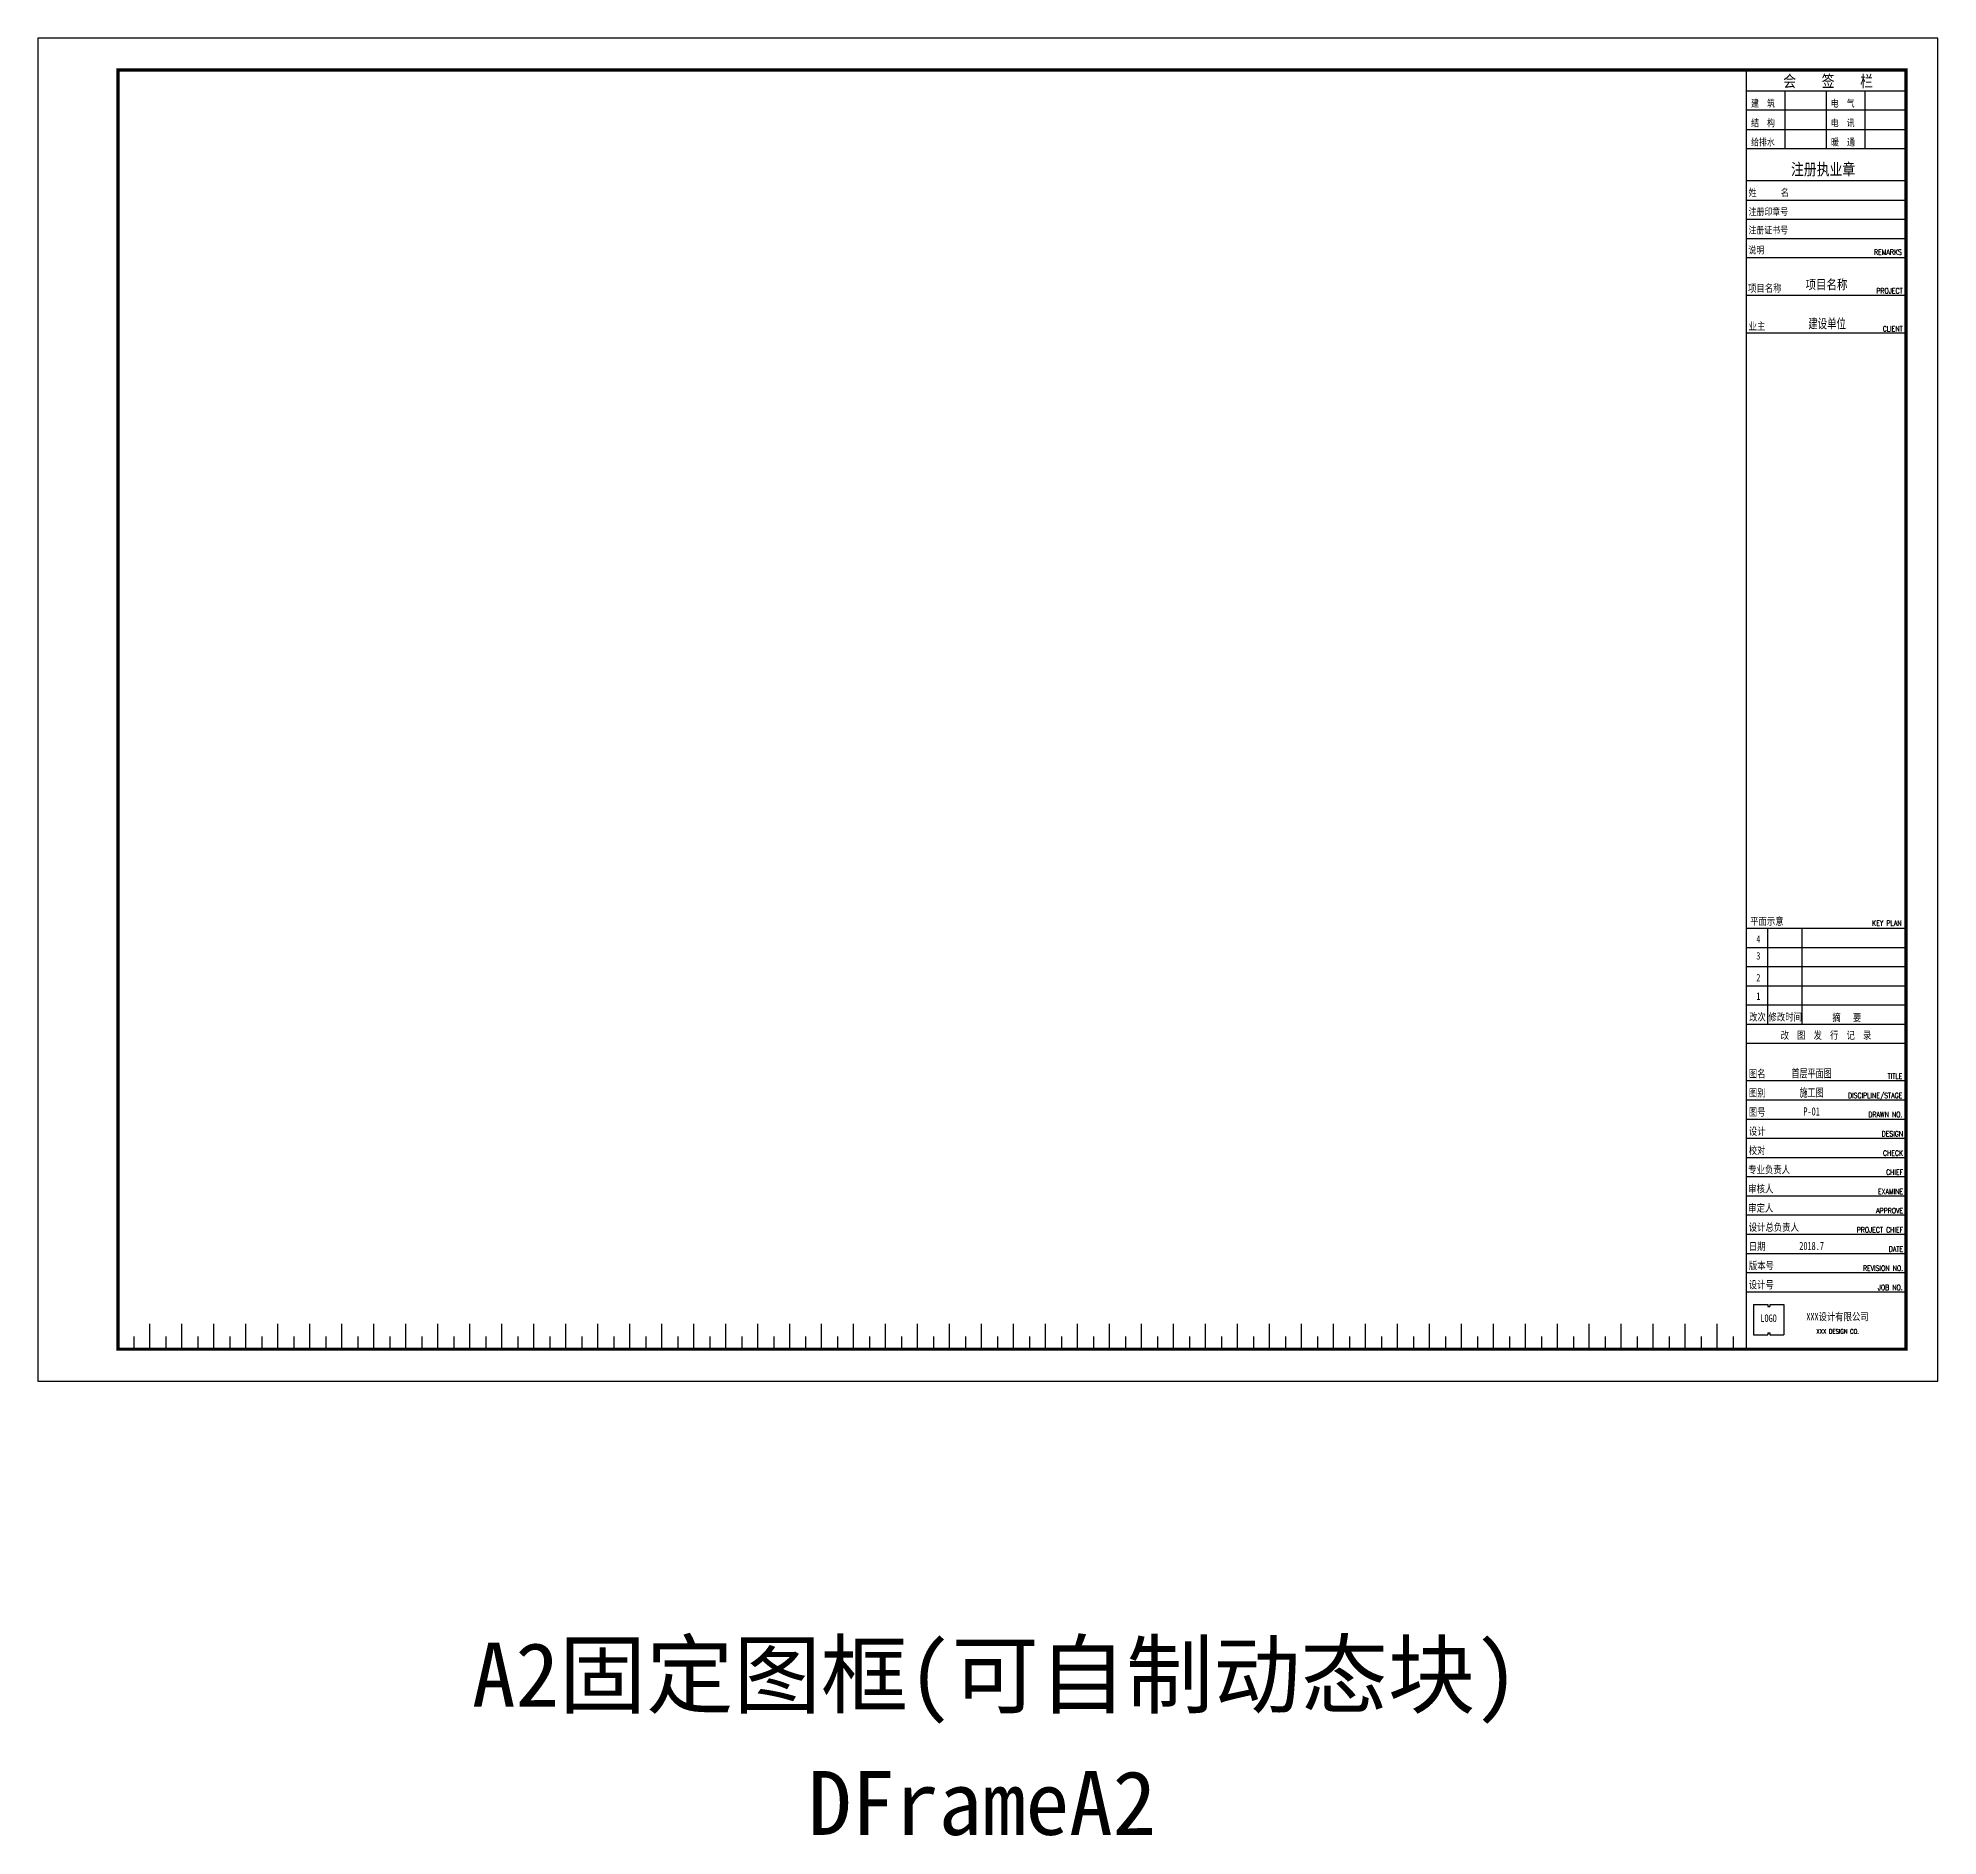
# Model space of a CAD drawing. Header units: millimetres. Extents: x -204 to 3828, y -2242 to 1531.
# Drawn here: x 751 to 1345, y -2242 to -1680 of the extents above; entities that cross this region are included whole.
import ezdxf
from ezdxf.enums import TextEntityAlignment as Align

# ---------------------------------------------------------------- set-up
doc = ezdxf.new("R2010")
doc.units = ezdxf.units.MM
doc.styles.add('ROMANS', font='romans.shx', dxfattribs={"width": 0.8})
doc.styles.get("Standard").update_dxf_attribs({"font": 'SimSun.ttf'})
doc.styles.add('黑体', font='')
doc.styles.get('黑体').set_extended_font_data('SimHei')

# ---------------------------------------------------------------- blocks, each defined once
blk = doc.blocks.new('DFrameA2')
for p, q in [((584, 403.33), (534, 403.33)), ((546.14, 403.33), (546.14, 385.33)), ((559, 403.33), (559, 385.33)), ((571.14, 403.33), (571.14, 385.33)), ((584, 397.45), (534, 397.45)), ((584, 391.33), (534, 391.33)), ((584, 385.33), (534, 385.33)), ((584, 375.33), (534, 375.33)), ((534, 369.33), (584, 369.33)), ((534, 363.33), (584, 363.33)), ((534, 357.33), (584, 357.33)), ((534, 351.33), (584, 351.33)), ((534, 339.59), (584, 339.59)), ((584, 327.72), (534, 327.72)), ((534, 141.66), (584, 141.66)), ((540.8, 111.66), (540.8, 141.66)), ((551.55, 111.66), (551.55, 141.66)), ((534, 135.66), (584, 135.66)), ((534, 129.66), (584, 129.66)), ((534, 123.66), (584, 123.66)), ((534, 117.66), (584, 117.66)), ((534, 111.66), (584, 111.66)), ((534, 105.66), (584, 105.66)), ((534, 93.97), (584, 93.97)), ((534, 87.97), (584, 87.97)), ((534, 81.97), (584, 81.97)), ((534, 75.97), (584, 75.97)), ((534, 69.97), (584, 69.97)), ((534, 63.97), (584, 63.97)), ((534, 57.97), (584, 57.97)), ((534, 51.97), (584, 51.97)), ((534, 45.97), (584, 45.97)), ((534, 39.97), (584, 39.97)), ((534, 33.97), (584, 33.97)), ((534, 27.97), (584, 27.97)), ((25, 10), (25, 17.94)), ((35, 10), (35, 17.94)), ((45, 10), (45, 17.94)), ((55, 10), (55, 17.94)), ((65, 10), (65, 17.94)), ((75, 10), (75, 17.94)), ((85, 10), (85, 17.94)), ((95, 10), (95, 17.94)), ((105, 10), (105, 17.94)), ((115, 10), (115, 17.94)), ((125, 10), (125, 17.94)), ((135, 10), (135, 17.94)), ((145, 10), (145, 17.94)), ((155, 10), (155, 17.94)), ((165, 10), (165, 17.94)), ((175, 10), (175, 17.94)), ((185, 10), (185, 17.94)), ((195, 10), (195, 17.94)), ((205, 10), (205, 17.94)), ((215, 10), (215, 17.94)), ((225, 10), (225, 17.94)), ((235, 10), (235, 17.94)), ((245, 10), (245, 17.94)), ((255, 10), (255, 17.94)), ((265, 10), (265, 17.94)), ((275, 10), (275, 17.94)), ((285, 10), (285, 17.94)), ((295, 10), (295, 17.94)), ((305, 10), (305, 17.94)), ((315, 10), (315, 17.94)), ((325, 10), (325, 17.94)), ((335, 10), (335, 17.94)), ((345, 10), (345, 17.94)), ((355, 10), (355, 17.94)), ((365, 10), (365, 17.94)), ((375, 10), (375, 17.94)), ((385, 10), (385, 17.94)), ((395, 10), (395, 17.94)), ((405, 10), (405, 17.94)), ((415, 10), (415, 17.94)), ((425, 10), (425, 17.94)), ((435, 10), (435, 17.94)), ((445, 10), (445, 17.94)), ((455, 10), (455, 17.94)), ((465, 10), (465, 17.94)), ((475, 10), (475, 17.94)), ((485, 10), (485, 17.94)), ((495, 10), (495, 17.94)), ((505, 10), (505, 17.94)), ((515, 10), (515, 17.94)), ((525, 10), (525, 17.94)), ((30, 13.97), (30, 10)), ((40, 13.97), (40, 10)), ((50, 13.97), (50, 10)), ((60, 13.97), (60, 10)), ((70, 13.97), (70, 10)), ((80, 13.97), (80, 10)), ((90, 13.97), (90, 10)), ((100, 13.97), (100, 10)), ((110, 13.97), (110, 10)), ((120, 13.97), (120, 10)), ((130, 13.97), (130, 10)), ((140, 13.97), (140, 10)), ((150, 13.97), (150, 10)), ((160, 13.97), (160, 10)), ((170, 13.97), (170, 10)), ((180, 13.97), (180, 10)), ((190, 13.97), (190, 10)), ((200, 13.97), (200, 10)), ((210, 13.97), (210, 10)), ((220, 13.97), (220, 10)), ((230, 13.97), (230, 10)), ((240, 13.97), (240, 10)), ((250, 13.97), (250, 10)), ((260, 13.97), (260, 10)), ((270, 13.97), (270, 10)), ((280, 13.97), (280, 10)), ((290, 13.97), (290, 10)), ((300, 13.97), (300, 10)), ((310, 13.97), (310, 10)), ((320, 13.97), (320, 10)), ((330, 13.97), (330, 10)), ((340, 13.97), (340, 10)), ((350, 13.97), (350, 10)), ((360, 13.97), (360, 10)), ((370, 13.97), (370, 10)), ((380, 13.97), (380, 10)), ((390, 13.97), (390, 10)), ((400, 13.97), (400, 10)), ((410, 13.97), (410, 10)), ((420, 13.97), (420, 10)), ((430, 13.97), (430, 10)), ((440, 13.97), (440, 10)), ((450, 13.97), (450, 10)), ((460, 13.97), (460, 10)), ((470, 13.97), (470, 10)), ((480, 13.97), (480, 10)), ((490, 13.97), (490, 10)), ((500, 13.97), (500, 10)), ((510, 13.97), (510, 10)), ((520, 13.97), (520, 10)), ((530, 13.97), (530, 10))]:
    blk.add_line(p, q)
at = {"lineweight": -3}
for p, q in [((536.33, 24.01), (540.78, 24.01)), ((536.33, 24.01), (536.33, 14.49)), ((540.78, 24.01), (540.78, 23.38)), ((541.41, 24.01), (545.85, 24.01)), ((541.41, 24.01), (541.41, 23.38)), ((545.85, 24.01), (545.85, 14.49)), ((540.78, 23.38), (541.41, 23.38)), ((536.33, 14.49), (540.78, 14.49)), ((540.78, 15.12), (541.41, 15.12)), ((540.78, 15.12), (540.78, 14.49)), ((541.41, 15.12), (541.41, 14.49)), ((541.41, 14.49), (545.85, 14.49))]:
    blk.add_line(p, q, dxfattribs=at)
for points in [[(0, 0), (594, 0), (594, 420), (0, 420)], [(584, 10), (584, 410), (534, 410), (534, 9.97)]]:
    blk.add_lwpolyline(points, close=True)
at = {"const_width": 1}
blk.add_lwpolyline([(25, 10), (584, 10), (584, 410), (25, 410)], close=True, dxfattribs=at)
at = {"style": '黑体', "width": 0.8}
for s, height, p in [('会    签    栏', 3.6789, (545.63, 404.67)), ('建  筑', 2.207, (535.56, 398.46)), ('电  气', 2.207, (560.45, 398.46)), ('结  构', 2.207, (535.56, 392.34)), ('电  讯', 2.207, (560.46, 392.34)), ('给排水', 2.207, (535.56, 386.34)), ('暖  通', 2.207, (560.56, 386.34)), ('注册执业章', 3.679, (548.05, 377.12)), ('姓      名', 2.207, (534.82, 370.57)), ('注册印章号', 2.207, (534.78, 364.58)), ('注册证书号', 2.207, (534.76, 358.82)), ('说明', 2.207, (534.72, 352.6)), ('项目名称', 2.333, (534.63, 340.59)), ('业主', 2.333, (534.8, 328.73)), ('平面示意', 2.333, (535.29, 142.66)), ('4', 2.33, (537.21, 137.09)), ('3', 2.33, (537.21, 131.85)), ('2', 2.33, (537.21, 125.03)), ('1', 2.33, (537.21, 119.23)), ('图名', 2.333, (534.86, 94.98)), ('图别', 2.333, (534.86, 88.98)), ('图号', 2.333, (534.86, 82.98)), ('设计', 2.333, (534.86, 76.98)), ('校对', 2.333, (534.84, 70.98)), ('专业负责人', 2.333, (534.69, 64.98)), ('审核人', 2.333, (534.69, 58.98)), ('审定人', 2.333, (534.69, 52.98)), ('设计总负责人', 2.333, (534.84, 46.98)), ('日期', 2.333, (534.84, 40.98)), ('版本号', 2.333, (534.87, 34.98)), ('设计号', 2.333, (534.83, 28.98))]:
    blk.add_text(s, height=height, dxfattribs=at).set_placement(p)
at = {"style": 'ROMANS', "width": 0.7}
for s, height, p in [('REMARKS', 1.656, (582.72, 352.22)), ('PROJECT', 1.648, (582.96, 340.12)), ('CLIENT', 1.648, (582.96, 328.25)), ('KEY PLAN', 1.648, (582.61, 142.42)), ('TITLE', 1.648, (582.87, 94.54)), ('DISCIPLINE/STAGE', 1.648, (582.87, 88.54)), ('DRAWN NO.', 1.648, (582.87, 82.54)), ('DESIGN', 1.648, (583.1, 76.54)), ('CHECK', 1.648, (583.1, 70.5)), ('CHIEF', 1.648, (583.1, 64.5)), ('EXAMINE', 1.648, (583.1, 58.5)), ('APPROVE', 1.648, (583.1, 52.5)), ('PROJECT CHIEF', 1.648, (583.1, 46.5)), ('DATE', 1.648, (583.1, 40.5)), ('REVISION NO.', 1.648, (583.1, 34.5)), ('JOB NO.', 1.648, (582.99, 28.5))]:
    blk.add_text(s, height=height, dxfattribs=at).set_placement(p, align=Align.RIGHT)
for s, height, style, width, p in [('改次', 2.333, '黑体', 0.8, (537.56, 113.96)), ('修改时间', 2.333, '黑体', 0.8, (546.23, 113.96)), ('摘   要', 2.333, '黑体', 0.8, (565.49, 113.78)), ('改  图  发  行  记  录', 2.3333, '黑体', 0.8, (558.97, 108.26)), ('LOGO', 2.333, '黑体', 0.8, (541.04, 19.69)), ('XXX设计有限公司', 2.333, '黑体', 0.8, (562.6, 20.24)), ('XXX DESIGN CO.', 1.418, 'ROMANS', 0.7, (562.6, 15.57))]:
    blk.add_text(s, height=height, dxfattribs=dict(style=style, width=width)).set_placement(p, align=Align.MIDDLE)
at = {"color": 2, "style": '黑体'}
for tag, height, width, p in [('项目名称', 3, 0.8, (559.14, 342.98)), ('建设单位', 3, 0.7, (559.34, 330.77)), ('图名', 2.57, 0.7, (554.49, 96.33)), ('图别', 2.57, 0.7, (554.49, 90.33)), ('图号', 2.57, 0.7, (554.49, 84.33)), ('日期', 2.57, 0.7, (554.49, 42.28))]:
    blk.add_attdef(tag, text='', height=height, dxfattribs=dict(at, width=width)).set_placement(p, align=Align.MIDDLE)

msp = doc.modelspace()

# ---------------------------------------------------------------- block references
msp.add_blockref('DFrameA2', (750.68, -2099.56)).add_auto_attribs({'项目名称': '项目名称', '建设单位': '建设单位', '图别': '施工图', '图名': '首层平面图', '图号': 'P-01', '日期': '2018.7'})

# ---------------------------------------------------------------- texts
at = {"color": 6}
for s, p in [('A2固定图框(可自制动态块)', (886.36, -2201.33)), ('DFrameA2', (991.42, -2241.42))]:
    msp.add_text(s, height=20, dxfattribs=at).set_placement(p)

doc.saveas('drawing.dxf')
